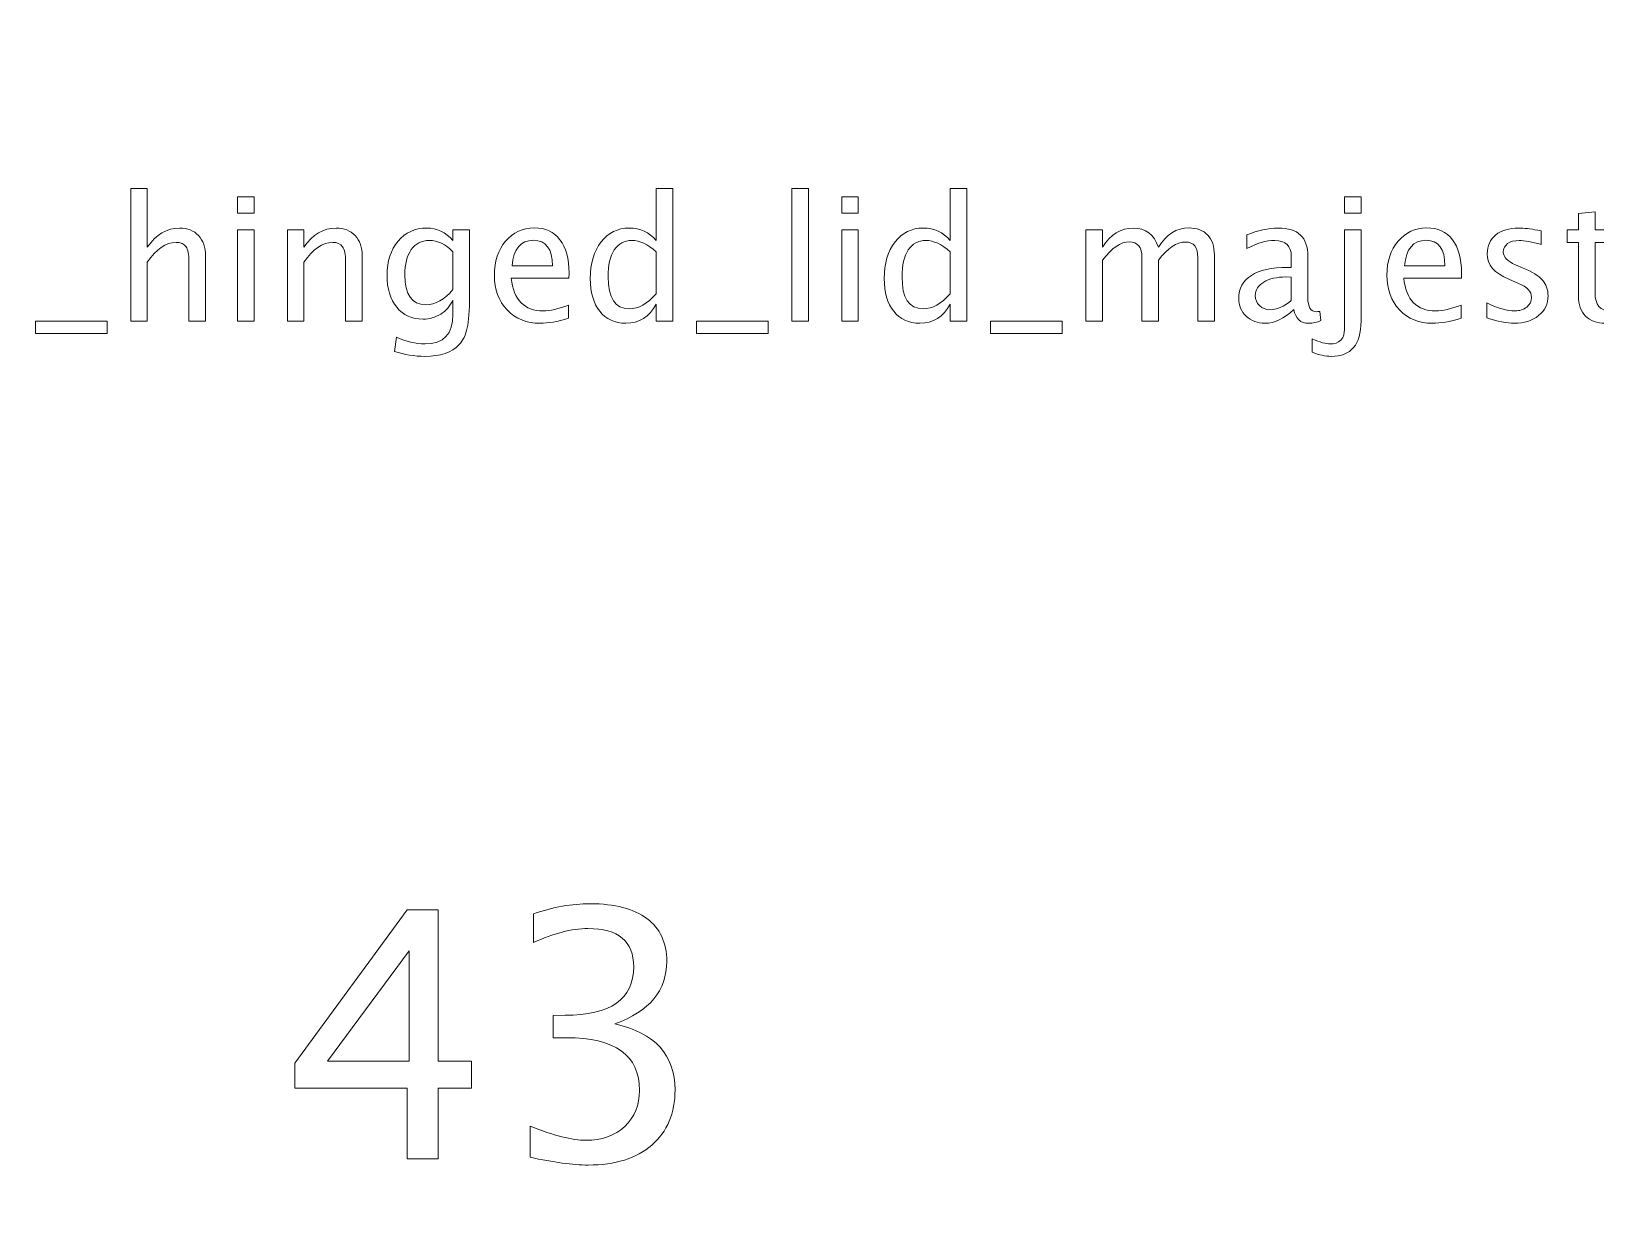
# Model space of a CAD drawing. Header units: centimetres. Extents: x -10.4 to 10.4, y -14.9 to 14.9.
# Drawn here: x -1.113 to 2.734, y 8.667 to 11.572 of the extents above; entities that cross this region are included whole.
import ezdxf

# ---------------------------------------------------------------- set-up
doc = ezdxf.new("R2010")
doc.units = ezdxf.units.CM
doc.header["$MEASUREMENT"] = 0
doc.layers.add('Layer 1', color=7, linetype='Continuous')

msp = doc.modelspace()

# ---------------------------------------------------------------- linework, layer by layer
at = {"layer": 'Layer 1', "lineweight": 53}
msp.add_open_spline([(-10.45, -14.45), (-10.45, -14.45), (-10.45, 14.45), (-10.45, 14.45), (-10.45, 14.45), (-10.45, 14.72614), (-10.22614, 14.95), (-9.95, 14.95), (-9.95, 14.95), (-9.95, 14.95), (9.95, 14.95), (9.95, 14.95), (9.95, 14.95), (10.22614, 14.95), (10.45, 14.72614), (10.45, 14.45), (10.45, 14.45), (10.45, 14.45), (10.45, -14.45), (10.45, -14.45), (10.45, -14.45), (10.45, -14.72614), (10.22614, -14.95), (9.95, -14.95), (9.95, -14.95), (9.95, -14.95), (-9.95, -14.95), (-9.95, -14.95), (-9.95, -14.95), (-10.22614, -14.95), (-10.45, -14.72614), (-10.45, -14.45)], degree=3, knots=[0, 0, 0, 0, 0.1111111, 0.1111111, 0.1111111, 0.1111111, 0.2222222, 0.2222222, 0.2222222, 0.2222222, 0.3333333, 0.3333333, 0.3333333, 0.3333333, 0.4444444, 0.4444444, 0.4444444, 0.4444444, 0.5555556, 0.5555556, 0.5555556, 0.5555556, 0.6666667, 0.6666667, 0.6666667, 0.6666667, 0.7777778, 0.7777778, 0.7777778, 0.7777778, 1, 1, 1, 1], dxfattribs=at)
at = {"layer": 'Layer 1', "color": 5, "lineweight": 9}
for points, knots in [([(-0.86813, 10.8595), (-0.86813, 10.8595), (-0.86813, 11.18589), (-0.86813, 11.18589), (-0.86813, 11.18589), (-0.86813, 11.18589), (-0.82749, 11.18589), (-0.82749, 11.18589), (-0.82749, 11.18589), (-0.82749, 11.18589), (-0.82749, 11.04146), (-0.82749, 11.04146), (-0.82749, 11.04146), (-0.80597, 11.07286), (-0.77958, 11.08852), (-0.7484, 11.08852), (-0.7484, 11.08852), (-0.72878, 11.08852), (-0.71319, 11.08238), (-0.70169, 11.07004), (-0.70169, 11.07004), (-0.69019, 11.05776), (-0.68441, 11.04118), (-0.68441, 11.02044), (-0.68441, 11.02044), (-0.68441, 11.02044), (-0.68441, 10.8595), (-0.68441, 10.8595), (-0.68441, 10.8595), (-0.68441, 10.8595), (-0.72504, 10.8595), (-0.72504, 10.8595), (-0.72504, 10.8595), (-0.72504, 10.8595), (-0.72504, 11.00717), (-0.72504, 11.00717), (-0.72504, 11.00717), (-0.72504, 11.02382), (-0.72751, 11.03568), (-0.73238, 11.04273), (-0.73238, 11.04273), (-0.73732, 11.04986), (-0.74544, 11.05339), (-0.75679, 11.05339), (-0.75679, 11.05339), (-0.78177, 11.05339), (-0.80534, 11.03709), (-0.82749, 11.00449), (-0.82749, 11.00449), (-0.82749, 11.00449), (-0.82749, 10.8595), (-0.82749, 10.8595), (-0.82749, 10.8595), (-0.82749, 10.8595), (-0.86813, 10.8595), (-0.86813, 10.8595)], [0, 0, 0, 0, 0.0666667, 0.0666667, 0.0666667, 0.0666667, 0.1333333, 0.1333333, 0.1333333, 0.1333333, 0.2, 0.2, 0.2, 0.2, 0.2666667, 0.2666667, 0.2666667, 0.2666667, 0.3333333, 0.3333333, 0.3333333, 0.3333333, 0.4, 0.4, 0.4, 0.4, 0.4666667, 0.4666667, 0.4666667, 0.4666667, 0.5333333, 0.5333333, 0.5333333, 0.5333333, 0.6, 0.6, 0.6, 0.6, 0.6666667, 0.6666667, 0.6666667, 0.6666667, 0.7333333, 0.7333333, 0.7333333, 0.7333333, 0.8, 0.8, 0.8, 0.8, 0.8666667, 0.8666667, 0.8666667, 0.8666667, 1, 1, 1, 1]), ([(-0.60538, 11.12493), (-0.60538, 11.12493), (-0.60538, 11.16557), (-0.60538, 11.16557), (-0.60538, 11.16557), (-0.60538, 11.16557), (-0.56474, 11.16557), (-0.56474, 11.16557), (-0.56474, 11.16557), (-0.56474, 11.16557), (-0.56474, 11.12493), (-0.56474, 11.12493), (-0.56474, 11.12493), (-0.56474, 11.12493), (-0.60538, 11.12493), (-0.60538, 11.12493)], [0, 0, 0, 0, 0.2, 0.2, 0.2, 0.2, 0.4, 0.4, 0.4, 0.4, 0.6, 0.6, 0.6, 0.6, 1, 1, 1, 1]), ([(0.42389, 10.8595), (0.42389, 10.8595), (0.42389, 10.90162), (0.42389, 10.90162), (0.42389, 10.90162), (0.4073, 10.87015), (0.38233, 10.85442), (0.34896, 10.85442), (0.34896, 10.85442), (0.32186, 10.85442), (0.30056, 10.86423), (0.28503, 10.88391), (0.28503, 10.88391), (0.26951, 10.9036), (0.26175, 10.93048), (0.26175, 10.96456), (0.26175, 10.96456), (0.26175, 11.00181), (0.27057, 11.0318), (0.28814, 11.05451), (0.28814, 11.05451), (0.30578, 11.07716), (0.32892, 11.08852), (0.35763, 11.08852), (0.35763, 11.08852), (0.38423, 11.08852), (0.40639, 11.07836), (0.42389, 11.05797), (0.42389, 11.05797), (0.42389, 11.05797), (0.42389, 11.18589), (0.42389, 11.18589), (0.42389, 11.18589), (0.42389, 11.18589), (0.46452, 11.18589), (0.46452, 11.18589), (0.46452, 11.18589), (0.46452, 11.18589), (0.46452, 10.8595), (0.46452, 10.8595), (0.46452, 10.8595), (0.46452, 10.8595), (0.42389, 10.8595), (0.42389, 10.8595)], [0, 0, 0, 0, 0.0833333, 0.0833333, 0.0833333, 0.0833333, 0.1666667, 0.1666667, 0.1666667, 0.1666667, 0.25, 0.25, 0.25, 0.25, 0.3333333, 0.3333333, 0.3333333, 0.3333333, 0.4166667, 0.4166667, 0.4166667, 0.4166667, 0.5, 0.5, 0.5, 0.5, 0.5833333, 0.5833333, 0.5833333, 0.5833333, 0.6666667, 0.6666667, 0.6666667, 0.6666667, 0.75, 0.75, 0.75, 0.75, 0.8333333, 0.8333333, 0.8333333, 0.8333333, 1, 1, 1, 1]), ([(0.75762, 10.8595), (0.75762, 10.8595), (0.75762, 11.18589), (0.75762, 11.18589), (0.75762, 11.18589), (0.75762, 11.18589), (0.79826, 11.18589), (0.79826, 11.18589), (0.79826, 11.18589), (0.79826, 11.18589), (0.79826, 10.8595), (0.79826, 10.8595), (0.79826, 10.8595), (0.79826, 10.8595), (0.75762, 10.8595), (0.75762, 10.8595)], [0, 0, 0, 0, 0.2, 0.2, 0.2, 0.2, 0.4, 0.4, 0.4, 0.4, 0.6, 0.6, 0.6, 0.6, 1, 1, 1, 1]), ([(0.87996, 11.12493), (0.87996, 11.12493), (0.87996, 11.16557), (0.87996, 11.16557), (0.87996, 11.16557), (0.87996, 11.16557), (0.9206, 11.16557), (0.9206, 11.16557), (0.9206, 11.16557), (0.9206, 11.16557), (0.9206, 11.12493), (0.9206, 11.12493), (0.9206, 11.12493), (0.9206, 11.12493), (0.87996, 11.12493), (0.87996, 11.12493)], [0, 0, 0, 0, 0.2, 0.2, 0.2, 0.2, 0.4, 0.4, 0.4, 0.4, 0.6, 0.6, 0.6, 0.6, 1, 1, 1, 1]), ([(1.14666, 10.8595), (1.14666, 10.8595), (1.14666, 10.90162), (1.14666, 10.90162), (1.14666, 10.90162), (1.13007, 10.87015), (1.1051, 10.85442), (1.07173, 10.85442), (1.07173, 10.85442), (1.04463, 10.85442), (1.02333, 10.86423), (1.0078, 10.88391), (1.0078, 10.88391), (0.99228, 10.9036), (0.98452, 10.93048), (0.98452, 10.96456), (0.98452, 10.96456), (0.98452, 11.00181), (0.99334, 11.0318), (1.01091, 11.05451), (1.01091, 11.05451), (1.02855, 11.07716), (1.05169, 11.08852), (1.0804, 11.08852), (1.0804, 11.08852), (1.107, 11.08852), (1.12916, 11.07836), (1.14666, 11.05797), (1.14666, 11.05797), (1.14666, 11.05797), (1.14666, 11.18589), (1.14666, 11.18589), (1.14666, 11.18589), (1.14666, 11.18589), (1.18729, 11.18589), (1.18729, 11.18589), (1.18729, 11.18589), (1.18729, 11.18589), (1.18729, 10.8595), (1.18729, 10.8595), (1.18729, 10.8595), (1.18729, 10.8595), (1.14666, 10.8595), (1.14666, 10.8595)], [0, 0, 0, 0, 0.0833333, 0.0833333, 0.0833333, 0.0833333, 0.1666667, 0.1666667, 0.1666667, 0.1666667, 0.25, 0.25, 0.25, 0.25, 0.3333333, 0.3333333, 0.3333333, 0.3333333, 0.4166667, 0.4166667, 0.4166667, 0.4166667, 0.5, 0.5, 0.5, 0.5, 0.5833333, 0.5833333, 0.5833333, 0.5833333, 0.6666667, 0.6666667, 0.6666667, 0.6666667, 0.75, 0.75, 0.75, 0.75, 0.8333333, 0.8333333, 0.8333333, 0.8333333, 1, 1, 1, 1]), ([(2.11616, 11.12493), (2.11616, 11.12493), (2.11616, 11.16557), (2.11616, 11.16557), (2.11616, 11.16557), (2.11616, 11.16557), (2.1568, 11.16557), (2.1568, 11.16557), (2.1568, 11.16557), (2.1568, 11.16557), (2.1568, 11.12493), (2.1568, 11.12493), (2.1568, 11.12493), (2.1568, 11.12493), (2.11616, 11.12493), (2.11616, 11.12493)], [0, 0, 0, 0, 0.2, 0.2, 0.2, 0.2, 0.4, 0.4, 0.4, 0.4, 0.6, 0.6, 0.6, 0.6, 1, 1, 1, 1]), ([(2.79018, 10.85957), (2.77762, 10.85611), (2.76668, 10.85442), (2.75744, 10.85442), (2.75744, 10.85442), (2.7367, 10.85442), (2.72054, 10.86035), (2.70897, 10.8722), (2.70897, 10.8722), (2.69733, 10.88405), (2.69154, 10.90049), (2.69154, 10.92159), (2.69154, 10.92159), (2.69154, 10.92159), (2.69154, 11.05339), (2.69154, 11.05339), (2.69154, 11.05339), (2.69154, 11.05339), (2.66346, 11.05339), (2.66346, 11.05339), (2.66346, 11.05339), (2.66346, 11.05339), (2.66346, 11.08386), (2.66346, 11.08386), (2.66346, 11.08386), (2.66346, 11.08386), (2.69154, 11.08386), (2.69154, 11.08386), (2.69154, 11.08386), (2.69154, 11.08386), (2.69154, 11.12443), (2.69154, 11.12443), (2.69154, 11.12443), (2.69154, 11.12443), (2.73218, 11.12831), (2.73218, 11.12831), (2.73218, 11.12831), (2.73218, 11.12831), (2.73218, 11.08386), (2.73218, 11.08386), (2.73218, 11.08386), (2.73218, 11.08386), (2.79103, 11.08386), (2.79103, 11.08386), (2.79103, 11.08386), (2.79103, 11.08386), (2.79103, 11.05339), (2.79103, 11.05339), (2.79103, 11.05339), (2.79103, 11.05339), (2.73218, 11.05339), (2.73218, 11.05339), (2.73218, 11.05339), (2.73218, 11.05339), (2.73218, 10.92893), (2.73218, 10.92893), (2.73218, 10.92893), (2.73218, 10.89958), (2.74495, 10.8849), (2.77042, 10.8849), (2.77042, 10.8849), (2.77586, 10.8849), (2.78242, 10.88582), (2.79018, 10.88758), (2.79018, 10.88758), (2.79018, 10.88758), (2.79018, 10.85957), (2.79018, 10.85957)], [0, 0, 0, 0, 0.0555556, 0.0555556, 0.0555556, 0.0555556, 0.1111111, 0.1111111, 0.1111111, 0.1111111, 0.1666667, 0.1666667, 0.1666667, 0.1666667, 0.2222222, 0.2222222, 0.2222222, 0.2222222, 0.2777778, 0.2777778, 0.2777778, 0.2777778, 0.3333333, 0.3333333, 0.3333333, 0.3333333, 0.3888889, 0.3888889, 0.3888889, 0.3888889, 0.4444444, 0.4444444, 0.4444444, 0.4444444, 0.5, 0.5, 0.5, 0.5, 0.5555556, 0.5555556, 0.5555556, 0.5555556, 0.6111111, 0.6111111, 0.6111111, 0.6111111, 0.6666667, 0.6666667, 0.6666667, 0.6666667, 0.7222222, 0.7222222, 0.7222222, 0.7222222, 0.7777778, 0.7777778, 0.7777778, 0.7777778, 0.8333333, 0.8333333, 0.8333333, 0.8333333, 0.8888889, 0.8888889, 0.8888889, 0.8888889, 1, 1, 1, 1]), ([(-0.60538, 10.8595), (-0.60538, 10.8595), (-0.60538, 11.08386), (-0.60538, 11.08386), (-0.60538, 11.08386), (-0.60538, 11.08386), (-0.56474, 11.08386), (-0.56474, 11.08386), (-0.56474, 11.08386), (-0.56474, 11.08386), (-0.56474, 10.8595), (-0.56474, 10.8595), (-0.56474, 10.8595), (-0.56474, 10.8595), (-0.60538, 10.8595), (-0.60538, 10.8595)], [0, 0, 0, 0, 0.2, 0.2, 0.2, 0.2, 0.4, 0.4, 0.4, 0.4, 0.6, 0.6, 0.6, 0.6, 1, 1, 1, 1]), ([(-0.48304, 10.8595), (-0.48304, 10.8595), (-0.48304, 11.08386), (-0.48304, 11.08386), (-0.48304, 11.08386), (-0.48304, 11.08386), (-0.4424, 11.08386), (-0.4424, 11.08386), (-0.4424, 11.08386), (-0.4424, 11.08386), (-0.4424, 11.04146), (-0.4424, 11.04146), (-0.4424, 11.04146), (-0.42088, 11.07286), (-0.39449, 11.08852), (-0.36331, 11.08852), (-0.36331, 11.08852), (-0.34369, 11.08852), (-0.3281, 11.08238), (-0.3166, 11.07004), (-0.3166, 11.07004), (-0.3051, 11.05776), (-0.29932, 11.04118), (-0.29932, 11.02044), (-0.29932, 11.02044), (-0.29932, 11.02044), (-0.29932, 10.8595), (-0.29932, 10.8595), (-0.29932, 10.8595), (-0.29932, 10.8595), (-0.33995, 10.8595), (-0.33995, 10.8595), (-0.33995, 10.8595), (-0.33995, 10.8595), (-0.33995, 11.00717), (-0.33995, 11.00717), (-0.33995, 11.00717), (-0.33995, 11.02382), (-0.34242, 11.03568), (-0.34729, 11.04273), (-0.34729, 11.04273), (-0.35223, 11.04986), (-0.36035, 11.05339), (-0.3717, 11.05339), (-0.3717, 11.05339), (-0.39668, 11.05339), (-0.42025, 11.03709), (-0.4424, 11.00449), (-0.4424, 11.00449), (-0.4424, 11.00449), (-0.4424, 10.8595), (-0.4424, 10.8595), (-0.4424, 10.8595), (-0.4424, 10.8595), (-0.48304, 10.8595), (-0.48304, 10.8595)], [0, 0, 0, 0, 0.0666667, 0.0666667, 0.0666667, 0.0666667, 0.1333333, 0.1333333, 0.1333333, 0.1333333, 0.2, 0.2, 0.2, 0.2, 0.2666667, 0.2666667, 0.2666667, 0.2666667, 0.3333333, 0.3333333, 0.3333333, 0.3333333, 0.4, 0.4, 0.4, 0.4, 0.4666667, 0.4666667, 0.4666667, 0.4666667, 0.5333333, 0.5333333, 0.5333333, 0.5333333, 0.6, 0.6, 0.6, 0.6, 0.6666667, 0.6666667, 0.6666667, 0.6666667, 0.7333333, 0.7333333, 0.7333333, 0.7333333, 0.8, 0.8, 0.8, 0.8, 0.8666667, 0.8666667, 0.8666667, 0.8666667, 1, 1, 1, 1]), ([(-0.21944, 10.78499), (-0.21944, 10.78499), (-0.21465, 10.82013), (-0.21465, 10.82013), (-0.21465, 10.82013), (-0.19108, 10.80912), (-0.16773, 10.80362), (-0.14466, 10.80362), (-0.14466, 10.80362), (-0.09887, 10.80362), (-0.07593, 10.82789), (-0.07593, 10.87636), (-0.07593, 10.87636), (-0.07593, 10.87636), (-0.07593, 10.91164), (-0.07593, 10.91164), (-0.07593, 10.91164), (-0.08299, 10.89675), (-0.09301, 10.88525), (-0.10606, 10.877), (-0.10606, 10.877), (-0.11911, 10.86874), (-0.13365, 10.86458), (-0.14966, 10.86458), (-0.14966, 10.86458), (-0.17683, 10.86458), (-0.19835, 10.87432), (-0.21422, 10.89379), (-0.21422, 10.89379), (-0.2301, 10.91326), (-0.23807, 10.93965), (-0.23807, 10.97295), (-0.23807, 10.97295), (-0.23807, 11.00703), (-0.22904, 11.03483), (-0.21098, 11.05635), (-0.21098, 11.05635), (-0.19284, 11.0778), (-0.16949, 11.08852), (-0.14077, 11.08852), (-0.14077, 11.08852), (-0.11566, 11.08852), (-0.094, 11.07836), (-0.07593, 11.05797), (-0.07593, 11.05797), (-0.07593, 11.05797), (-0.07593, 11.08386), (-0.07593, 11.08386), (-0.07593, 11.08386), (-0.07593, 11.08386), (-0.0353, 11.08386), (-0.0353, 11.08386), (-0.0353, 11.08386), (-0.0353, 11.08386), (-0.0353, 10.92074), (-0.0353, 10.92074), (-0.0353, 10.92074), (-0.0353, 10.88568), (-0.03713, 10.85971), (-0.0408, 10.84285), (-0.0408, 10.84285), (-0.0444, 10.82599), (-0.05131, 10.81216), (-0.06133, 10.80143), (-0.06133, 10.80143), (-0.07911, 10.7826), (-0.10691, 10.77314), (-0.14466, 10.77314), (-0.14466, 10.77314), (-0.17055, 10.77314), (-0.19545, 10.77709), (-0.21944, 10.78499)], [0, 0, 0, 0, 0.0526316, 0.0526316, 0.0526316, 0.0526316, 0.1052632, 0.1052632, 0.1052632, 0.1052632, 0.1578947, 0.1578947, 0.1578947, 0.1578947, 0.2105263, 0.2105263, 0.2105263, 0.2105263, 0.2631579, 0.2631579, 0.2631579, 0.2631579, 0.3157895, 0.3157895, 0.3157895, 0.3157895, 0.3684211, 0.3684211, 0.3684211, 0.3684211, 0.4210526, 0.4210526, 0.4210526, 0.4210526, 0.4736842, 0.4736842, 0.4736842, 0.4736842, 0.5263158, 0.5263158, 0.5263158, 0.5263158, 0.5789474, 0.5789474, 0.5789474, 0.5789474, 0.6315789, 0.6315789, 0.6315789, 0.6315789, 0.6842105, 0.6842105, 0.6842105, 0.6842105, 0.7368421, 0.7368421, 0.7368421, 0.7368421, 0.7894737, 0.7894737, 0.7894737, 0.7894737, 0.8421053, 0.8421053, 0.8421053, 0.8421053, 0.8947368, 0.8947368, 0.8947368, 0.8947368, 1, 1, 1, 1]), ([(0.20834, 10.8667), (0.18103, 10.85851), (0.15768, 10.85442), (0.1382, 10.85442), (0.1382, 10.85442), (0.10497, 10.85442), (0.07795, 10.86543), (0.05714, 10.88737), (0.05714, 10.88737), (0.03632, 10.90931), (0.02588, 10.93775), (0.02588, 10.97274), (0.02588, 10.97274), (0.02588, 11.00668), (0.03505, 11.03455), (0.05347, 11.05635), (0.05347, 11.05635), (0.07188, 11.07808), (0.09545, 11.08894), (0.12416, 11.08894), (0.12416, 11.08894), (0.15133, 11.08894), (0.17235, 11.07928), (0.18717, 11.05995), (0.18717, 11.05995), (0.20199, 11.04061), (0.20939, 11.01324), (0.20939, 10.97775), (0.20939, 10.97775), (0.20939, 10.97775), (0.20918, 10.96533), (0.20918, 10.96533), (0.20918, 10.96533), (0.20918, 10.96533), (0.06737, 10.96533), (0.06737, 10.96533), (0.06737, 10.96533), (0.07329, 10.91171), (0.09947, 10.8849), (0.14582, 10.8849), (0.14582, 10.8849), (0.16283, 10.8849), (0.18364, 10.8897), (0.20834, 10.89929), (0.20834, 10.89929), (0.20834, 10.89929), (0.20834, 10.8667), (0.20834, 10.8667)], [0, 0, 0, 0, 0.0769231, 0.0769231, 0.0769231, 0.0769231, 0.1538462, 0.1538462, 0.1538462, 0.1538462, 0.2307692, 0.2307692, 0.2307692, 0.2307692, 0.3076923, 0.3076923, 0.3076923, 0.3076923, 0.3846154, 0.3846154, 0.3846154, 0.3846154, 0.4615385, 0.4615385, 0.4615385, 0.4615385, 0.5384615, 0.5384615, 0.5384615, 0.5384615, 0.6153846, 0.6153846, 0.6153846, 0.6153846, 0.6923077, 0.6923077, 0.6923077, 0.6923077, 0.7692308, 0.7692308, 0.7692308, 0.7692308, 0.8461538, 0.8461538, 0.8461538, 0.8461538, 1, 1, 1, 1]), ([(0.87996, 10.8595), (0.87996, 10.8595), (0.87996, 11.08386), (0.87996, 11.08386), (0.87996, 11.08386), (0.87996, 11.08386), (0.9206, 11.08386), (0.9206, 11.08386), (0.9206, 11.08386), (0.9206, 11.08386), (0.9206, 10.8595), (0.9206, 10.8595), (0.9206, 10.8595), (0.9206, 10.8595), (0.87996, 10.8595), (0.87996, 10.8595)], [0, 0, 0, 0, 0.2, 0.2, 0.2, 0.2, 0.4, 0.4, 0.4, 0.4, 0.6, 0.6, 0.6, 0.6, 1, 1, 1, 1]), ([(1.48039, 10.8595), (1.48039, 10.8595), (1.48039, 11.08386), (1.48039, 11.08386), (1.48039, 11.08386), (1.48039, 11.08386), (1.52103, 11.08386), (1.52103, 11.08386), (1.52103, 11.08386), (1.52103, 11.08386), (1.52103, 11.04146), (1.52103, 11.04146), (1.52103, 11.04146), (1.54086, 11.07286), (1.56626, 11.08852), (1.59737, 11.08852), (1.59737, 11.08852), (1.62736, 11.08852), (1.64775, 11.07286), (1.65861, 11.04146), (1.65861, 11.04146), (1.67787, 11.07314), (1.70299, 11.08894), (1.73382, 11.08894), (1.73382, 11.08894), (1.75351, 11.08894), (1.76882, 11.08316), (1.77975, 11.07152), (1.77975, 11.07152), (1.79069, 11.05988), (1.79619, 11.04358), (1.79619, 11.02262), (1.79619, 11.02262), (1.79619, 11.02262), (1.79619, 10.8595), (1.79619, 10.8595), (1.79619, 10.8595), (1.79619, 10.8595), (1.75555, 10.8595), (1.75555, 10.8595), (1.75555, 10.8595), (1.75555, 10.8595), (1.75555, 11.01592), (1.75555, 11.01592), (1.75555, 11.01592), (1.75555, 11.04146), (1.74539, 11.05423), (1.72507, 11.05423), (1.72507, 11.05423), (1.70398, 11.05423), (1.68182, 11.03934), (1.65861, 11.0095), (1.65861, 11.0095), (1.65861, 11.0095), (1.65861, 10.8595), (1.65861, 10.8595), (1.65861, 10.8595), (1.65861, 10.8595), (1.61797, 10.8595), (1.61797, 10.8595), (1.61797, 10.8595), (1.61797, 10.8595), (1.61797, 11.01606), (1.61797, 11.01606), (1.61797, 11.01606), (1.61797, 11.04181), (1.60767, 11.05466), (1.587, 11.05466), (1.587, 11.05466), (1.56647, 11.05466), (1.54445, 11.0397), (1.52103, 11.00971), (1.52103, 11.00971), (1.52103, 11.00971), (1.52103, 10.8595), (1.52103, 10.8595), (1.52103, 10.8595), (1.52103, 10.8595), (1.48039, 10.8595), (1.48039, 10.8595)], [0, 0, 0, 0, 0.047619, 0.047619, 0.047619, 0.047619, 0.0952381, 0.0952381, 0.0952381, 0.0952381, 0.1428571, 0.1428571, 0.1428571, 0.1428571, 0.1904762, 0.1904762, 0.1904762, 0.1904762, 0.2380952, 0.2380952, 0.2380952, 0.2380952, 0.2857143, 0.2857143, 0.2857143, 0.2857143, 0.3333333, 0.3333333, 0.3333333, 0.3333333, 0.3809524, 0.3809524, 0.3809524, 0.3809524, 0.4285714, 0.4285714, 0.4285714, 0.4285714, 0.4761905, 0.4761905, 0.4761905, 0.4761905, 0.5238095, 0.5238095, 0.5238095, 0.5238095, 0.5714286, 0.5714286, 0.5714286, 0.5714286, 0.6190476, 0.6190476, 0.6190476, 0.6190476, 0.6666667, 0.6666667, 0.6666667, 0.6666667, 0.7142857, 0.7142857, 0.7142857, 0.7142857, 0.7619048, 0.7619048, 0.7619048, 0.7619048, 0.8095238, 0.8095238, 0.8095238, 0.8095238, 0.8571429, 0.8571429, 0.8571429, 0.8571429, 0.9047619, 0.9047619, 0.9047619, 0.9047619, 1, 1, 1, 1]), ([(1.99128, 10.88807), (1.96687, 10.86564), (1.94337, 10.85442), (1.92079, 10.85442), (1.92079, 10.85442), (1.90224, 10.85442), (1.88679, 10.86021), (1.87458, 10.87185), (1.87458, 10.87185), (1.8623, 10.88349), (1.85617, 10.89816), (1.85617, 10.91587), (1.85617, 10.91587), (1.85617, 10.94036), (1.86647, 10.95919), (1.88707, 10.97232), (1.88707, 10.97232), (1.90767, 10.98544), (1.93723, 10.992), (1.97576, 10.992), (1.97576, 10.992), (1.97576, 10.992), (1.98528, 10.992), (1.98528, 10.992), (1.98528, 10.992), (1.98528, 10.992), (1.98528, 11.01902), (1.98528, 11.01902), (1.98528, 11.01902), (1.98528, 11.04506), (1.97174, 11.05804), (1.94457, 11.05804), (1.94457, 11.05804), (1.92355, 11.05804), (1.90055, 11.05141), (1.87564, 11.03815), (1.87564, 11.03815), (1.87564, 11.03815), (1.87564, 11.07159), (1.87564, 11.07159), (1.87564, 11.07159), (1.90302, 11.08288), (1.92884, 11.08852), (1.95304, 11.08852), (1.95304, 11.08852), (1.97794, 11.08852), (1.99636, 11.08288), (2.00814, 11.07152), (2.00814, 11.07152), (2.02, 11.06016), (2.02592, 11.04266), (2.02592, 11.01902), (2.02592, 11.01902), (2.02592, 11.01902), (2.02592, 10.91764), (2.02592, 10.91764), (2.02592, 10.91764), (2.02592, 10.89442), (2.03305, 10.88278), (2.04737, 10.88278), (2.04737, 10.88278), (2.04913, 10.88278), (2.05174, 10.88307), (2.0552, 10.88363), (2.0552, 10.88363), (2.0552, 10.88363), (2.05809, 10.86105), (2.05809, 10.86105), (2.05809, 10.86105), (2.04885, 10.85661), (2.03869, 10.85442), (2.02754, 10.85442), (2.02754, 10.85442), (2.00857, 10.85442), (1.9965, 10.86564), (1.99128, 10.88807)], [0, 0, 0, 0, 0.05, 0.05, 0.05, 0.05, 0.1, 0.1, 0.1, 0.1, 0.15, 0.15, 0.15, 0.15, 0.2, 0.2, 0.2, 0.2, 0.25, 0.25, 0.25, 0.25, 0.3, 0.3, 0.3, 0.3, 0.35, 0.35, 0.35, 0.35, 0.4, 0.4, 0.4, 0.4, 0.45, 0.45, 0.45, 0.45, 0.5, 0.5, 0.5, 0.5, 0.55, 0.55, 0.55, 0.55, 0.6, 0.6, 0.6, 0.6, 0.65, 0.65, 0.65, 0.65, 0.7, 0.7, 0.7, 0.7, 0.75, 0.75, 0.75, 0.75, 0.8, 0.8, 0.8, 0.8, 0.85, 0.85, 0.85, 0.85, 0.9, 0.9, 0.9, 0.9, 1, 1, 1, 1]), ([(2.037, 10.7833), (2.037, 10.7833), (2.037, 10.8159), (2.037, 10.8159), (2.037, 10.8159), (2.05605, 10.80771), (2.07058, 10.80362), (2.08053, 10.80362), (2.08053, 10.80362), (2.09182, 10.80362), (2.10064, 10.80665), (2.10685, 10.81272), (2.10685, 10.81272), (2.11101, 10.81681), (2.11355, 10.82154), (2.11461, 10.82676), (2.11461, 10.82676), (2.11567, 10.83198), (2.11616, 10.84292), (2.11616, 10.85957), (2.11616, 10.85957), (2.11616, 10.85957), (2.11616, 11.08386), (2.11616, 11.08386), (2.11616, 11.08386), (2.11616, 11.08386), (2.1568, 11.08386), (2.1568, 11.08386), (2.1568, 11.08386), (2.1568, 11.08386), (2.1568, 10.85964), (2.1568, 10.85964), (2.1568, 10.85964), (2.1568, 10.802), (2.13246, 10.77314), (2.08371, 10.77314), (2.08371, 10.77314), (2.06924, 10.77314), (2.05365, 10.77653), (2.037, 10.7833)], [0, 0, 0, 0, 0.0909091, 0.0909091, 0.0909091, 0.0909091, 0.1818182, 0.1818182, 0.1818182, 0.1818182, 0.2727273, 0.2727273, 0.2727273, 0.2727273, 0.3636364, 0.3636364, 0.3636364, 0.3636364, 0.4545455, 0.4545455, 0.4545455, 0.4545455, 0.5454545, 0.5454545, 0.5454545, 0.5454545, 0.6363636, 0.6363636, 0.6363636, 0.6363636, 0.7272727, 0.7272727, 0.7272727, 0.7272727, 0.8181818, 0.8181818, 0.8181818, 0.8181818, 1, 1, 1, 1]), ([(2.40283, 10.8667), (2.37552, 10.85851), (2.35217, 10.85442), (2.33269, 10.85442), (2.33269, 10.85442), (2.29946, 10.85442), (2.27244, 10.86543), (2.25163, 10.88737), (2.25163, 10.88737), (2.23081, 10.90931), (2.22037, 10.93775), (2.22037, 10.97274), (2.22037, 10.97274), (2.22037, 11.00668), (2.22954, 11.03455), (2.24796, 11.05635), (2.24796, 11.05635), (2.26637, 11.07808), (2.28994, 11.08894), (2.31865, 11.08894), (2.31865, 11.08894), (2.34582, 11.08894), (2.36684, 11.07928), (2.38166, 11.05995), (2.38166, 11.05995), (2.39648, 11.04061), (2.40388, 11.01324), (2.40388, 10.97775), (2.40388, 10.97775), (2.40388, 10.97775), (2.40367, 10.96533), (2.40367, 10.96533), (2.40367, 10.96533), (2.40367, 10.96533), (2.26186, 10.96533), (2.26186, 10.96533), (2.26186, 10.96533), (2.26778, 10.91171), (2.29396, 10.8849), (2.34031, 10.8849), (2.34031, 10.8849), (2.35732, 10.8849), (2.37813, 10.8897), (2.40283, 10.89929), (2.40283, 10.89929), (2.40283, 10.89929), (2.40283, 10.8667), (2.40283, 10.8667)], [0, 0, 0, 0, 0.0769231, 0.0769231, 0.0769231, 0.0769231, 0.1538462, 0.1538462, 0.1538462, 0.1538462, 0.2307692, 0.2307692, 0.2307692, 0.2307692, 0.3076923, 0.3076923, 0.3076923, 0.3076923, 0.3846154, 0.3846154, 0.3846154, 0.3846154, 0.4615385, 0.4615385, 0.4615385, 0.4615385, 0.5384615, 0.5384615, 0.5384615, 0.5384615, 0.6153846, 0.6153846, 0.6153846, 0.6153846, 0.6923077, 0.6923077, 0.6923077, 0.6923077, 0.7692308, 0.7692308, 0.7692308, 0.7692308, 0.8461538, 0.8461538, 0.8461538, 0.8461538, 1, 1, 1, 1]), ([(2.46598, 10.86754), (2.46598, 10.86754), (2.46598, 10.9048), (2.46598, 10.9048), (2.46598, 10.9048), (2.49258, 10.89153), (2.51565, 10.8849), (2.53533, 10.8849), (2.53533, 10.8849), (2.54704, 10.8849), (2.55678, 10.88807), (2.56447, 10.89442), (2.56447, 10.89442), (2.57216, 10.9007), (2.57604, 10.90861), (2.57604, 10.91813), (2.57604, 10.91813), (2.57604, 10.93203), (2.56525, 10.94353), (2.54366, 10.95263), (2.54366, 10.95263), (2.54366, 10.95263), (2.51988, 10.96272), (2.51988, 10.96272), (2.51988, 10.96272), (2.48481, 10.97726), (2.46725, 10.99828), (2.46725, 11.02559), (2.46725, 11.02559), (2.46725, 11.04513), (2.47416, 11.06051), (2.48799, 11.07173), (2.48799, 11.07173), (2.50182, 11.08295), (2.5208, 11.08852), (2.54486, 11.08852), (2.54486, 11.08852), (2.55735, 11.08852), (2.57287, 11.08683), (2.59128, 11.08337), (2.59128, 11.08337), (2.59128, 11.08337), (2.59975, 11.08175), (2.59975, 11.08175), (2.59975, 11.08175), (2.59975, 11.08175), (2.59975, 11.04788), (2.59975, 11.04788), (2.59975, 11.04788), (2.5771, 11.05466), (2.55904, 11.05804), (2.54556, 11.05804), (2.54556, 11.05804), (2.53371, 11.05804), (2.52433, 11.05543), (2.5172, 11.05028), (2.5172, 11.05028), (2.51014, 11.04513), (2.50662, 11.03822), (2.50662, 11.02954), (2.50662, 11.02954), (2.50662, 11.01733), (2.51649, 11.00696), (2.53632, 10.99856), (2.53632, 10.99856), (2.53632, 10.99856), (2.55586, 10.99031), (2.55586, 10.99031), (2.55586, 10.99031), (2.57802, 10.981), (2.59368, 10.97112), (2.60285, 10.96075), (2.60285, 10.96075), (2.6121, 10.95037), (2.61668, 10.93739), (2.61668, 10.92187), (2.61668, 10.92187), (2.61668, 10.90219), (2.60892, 10.88603), (2.59333, 10.8734), (2.59333, 10.8734), (2.57781, 10.86077), (2.55791, 10.85442), (2.53371, 10.85442), (2.53371, 10.85442), (2.51508, 10.85442), (2.49258, 10.85879), (2.46598, 10.86754)], [0, 0, 0, 0, 0.0434783, 0.0434783, 0.0434783, 0.0434783, 0.0869565, 0.0869565, 0.0869565, 0.0869565, 0.1304348, 0.1304348, 0.1304348, 0.1304348, 0.173913, 0.173913, 0.173913, 0.173913, 0.2173913, 0.2173913, 0.2173913, 0.2173913, 0.2608696, 0.2608696, 0.2608696, 0.2608696, 0.3043478, 0.3043478, 0.3043478, 0.3043478, 0.3478261, 0.3478261, 0.3478261, 0.3478261, 0.3913043, 0.3913043, 0.3913043, 0.3913043, 0.4347826, 0.4347826, 0.4347826, 0.4347826, 0.4782609, 0.4782609, 0.4782609, 0.4782609, 0.5217391, 0.5217391, 0.5217391, 0.5217391, 0.5652174, 0.5652174, 0.5652174, 0.5652174, 0.6086957, 0.6086957, 0.6086957, 0.6086957, 0.6521739, 0.6521739, 0.6521739, 0.6521739, 0.6956522, 0.6956522, 0.6956522, 0.6956522, 0.7391304, 0.7391304, 0.7391304, 0.7391304, 0.7826087, 0.7826087, 0.7826087, 0.7826087, 0.826087, 0.826087, 0.826087, 0.826087, 0.8695652, 0.8695652, 0.8695652, 0.8695652, 0.9130435, 0.9130435, 0.9130435, 0.9130435, 1, 1, 1, 1]), ([(-0.07593, 10.93711), (-0.07593, 10.93711), (-0.07593, 11.03017), (-0.07593, 11.03017), (-0.07593, 11.03017), (-0.09386, 11.04873), (-0.1134, 11.05804), (-0.1345, 11.05804), (-0.1345, 11.05804), (-0.15326, 11.05804), (-0.16794, 11.05056), (-0.17852, 11.03553), (-0.17852, 11.03553), (-0.18918, 11.02058), (-0.19447, 10.99976), (-0.19447, 10.97323), (-0.19447, 10.97323), (-0.19447, 10.92448), (-0.17718, 10.90014), (-0.14254, 10.90014), (-0.14254, 10.90014), (-0.11897, 10.90014), (-0.09675, 10.91249), (-0.07593, 10.93711)], [0, 0, 0, 0, 0.1428571, 0.1428571, 0.1428571, 0.1428571, 0.2857143, 0.2857143, 0.2857143, 0.2857143, 0.4285714, 0.4285714, 0.4285714, 0.4285714, 0.5714286, 0.5714286, 0.5714286, 0.5714286, 0.7142857, 0.7142857, 0.7142857, 0.7142857, 1, 1, 1, 1]), ([(0.06948, 10.99581), (0.06948, 10.99581), (0.16854, 10.99581), (0.16854, 10.99581), (0.16854, 10.99581), (0.16854, 11.03758), (0.15295, 11.05847), (0.12183, 11.05847), (0.12183, 11.05847), (0.09051, 11.05847), (0.07308, 11.03758), (0.06948, 10.99581)], [0, 0, 0, 0, 0.25, 0.25, 0.25, 0.25, 0.5, 0.5, 0.5, 0.5, 1, 1, 1, 1]), ([(0.42389, 11.03017), (0.40279, 11.04873), (0.38282, 11.05804), (0.36391, 11.05804), (0.36391, 11.05804), (0.34529, 11.05804), (0.33089, 11.05028), (0.32066, 11.03469), (0.32066, 11.03469), (0.31043, 11.01917), (0.30535, 10.99715), (0.30535, 10.96865), (0.30535, 10.96865), (0.30535, 10.91623), (0.32271, 10.88998), (0.35749, 10.88998), (0.35749, 10.88998), (0.38007, 10.88998), (0.40222, 10.90233), (0.42389, 10.92695), (0.42389, 10.92695), (0.42389, 10.92695), (0.42389, 11.03017), (0.42389, 11.03017)], [0, 0, 0, 0, 0.1428571, 0.1428571, 0.1428571, 0.1428571, 0.2857143, 0.2857143, 0.2857143, 0.2857143, 0.4285714, 0.4285714, 0.4285714, 0.4285714, 0.5714286, 0.5714286, 0.5714286, 0.5714286, 0.7142857, 0.7142857, 0.7142857, 0.7142857, 1, 1, 1, 1]), ([(1.14666, 11.03017), (1.12556, 11.04873), (1.10559, 11.05804), (1.08668, 11.05804), (1.08668, 11.05804), (1.06806, 11.05804), (1.05366, 11.05028), (1.04343, 11.03469), (1.04343, 11.03469), (1.0332, 11.01917), (1.02812, 10.99715), (1.02812, 10.96865), (1.02812, 10.96865), (1.02812, 10.91623), (1.04548, 10.88998), (1.08026, 10.88998), (1.08026, 10.88998), (1.10284, 10.88998), (1.12499, 10.90233), (1.14666, 10.92695), (1.14666, 10.92695), (1.14666, 10.92695), (1.14666, 11.03017), (1.14666, 11.03017)], [0, 0, 0, 0, 0.1428571, 0.1428571, 0.1428571, 0.1428571, 0.2857143, 0.2857143, 0.2857143, 0.2857143, 0.4285714, 0.4285714, 0.4285714, 0.4285714, 0.5714286, 0.5714286, 0.5714286, 0.5714286, 0.7142857, 0.7142857, 0.7142857, 0.7142857, 1, 1, 1, 1]), ([(2.26397, 10.99581), (2.26397, 10.99581), (2.36303, 10.99581), (2.36303, 10.99581), (2.36303, 10.99581), (2.36303, 11.03758), (2.34744, 11.05847), (2.31632, 11.05847), (2.31632, 11.05847), (2.285, 11.05847), (2.26757, 11.03758), (2.26397, 10.99581)], [0, 0, 0, 0, 0.25, 0.25, 0.25, 0.25, 0.5, 0.5, 0.5, 0.5, 1, 1, 1, 1]), ([(1.98528, 10.91023), (1.98528, 10.91023), (1.98528, 10.96787), (1.98528, 10.96787), (1.98528, 10.96787), (1.98528, 10.96787), (1.97223, 10.9683), (1.97223, 10.9683), (1.97223, 10.9683), (1.94965, 10.9683), (1.93145, 10.96413), (1.91755, 10.95581), (1.91755, 10.95581), (1.90372, 10.94741), (1.89681, 10.93633), (1.89681, 10.92251), (1.89681, 10.92251), (1.89681, 10.91284), (1.90026, 10.90466), (1.90711, 10.89795), (1.90711, 10.89795), (1.91402, 10.89125), (1.92242, 10.88786), (1.93237, 10.88786), (1.93237, 10.88786), (1.9493, 10.88786), (1.96694, 10.89534), (1.98528, 10.91023)], [0, 0, 0, 0, 0.125, 0.125, 0.125, 0.125, 0.25, 0.25, 0.25, 0.25, 0.375, 0.375, 0.375, 0.375, 0.5, 0.5, 0.5, 0.5, 0.625, 0.625, 0.625, 0.625, 0.75, 0.75, 0.75, 0.75, 1, 1, 1, 1]), ([(-1.10266, 10.82902), (-1.10266, 10.82902), (-1.10266, 10.8595), (-1.10266, 10.8595), (-1.10266, 10.8595), (-1.10266, 10.8595), (-0.92655, 10.8595), (-0.92655, 10.8595), (-0.92655, 10.8595), (-0.92655, 10.8595), (-0.92655, 10.82902), (-0.92655, 10.82902), (-0.92655, 10.82902), (-0.92655, 10.82902), (-1.10266, 10.82902), (-1.10266, 10.82902)], [0, 0, 0, 0, 0.2, 0.2, 0.2, 0.2, 0.4, 0.4, 0.4, 0.4, 0.6, 0.6, 0.6, 0.6, 1, 1, 1, 1]), ([(0.52309, 10.82902), (0.52309, 10.82902), (0.52309, 10.8595), (0.52309, 10.8595), (0.52309, 10.8595), (0.52309, 10.8595), (0.6992, 10.8595), (0.6992, 10.8595), (0.6992, 10.8595), (0.6992, 10.8595), (0.6992, 10.82902), (0.6992, 10.82902), (0.6992, 10.82902), (0.6992, 10.82902), (0.52309, 10.82902), (0.52309, 10.82902)], [0, 0, 0, 0, 0.2, 0.2, 0.2, 0.2, 0.4, 0.4, 0.4, 0.4, 0.6, 0.6, 0.6, 0.6, 1, 1, 1, 1]), ([(1.24586, 10.82902), (1.24586, 10.82902), (1.24586, 10.8595), (1.24586, 10.8595), (1.24586, 10.8595), (1.24586, 10.8595), (1.42197, 10.8595), (1.42197, 10.8595), (1.42197, 10.8595), (1.42197, 10.8595), (1.42197, 10.82902), (1.42197, 10.82902), (1.42197, 10.82902), (1.42197, 10.82902), (1.24586, 10.82902), (1.24586, 10.82902)], [0, 0, 0, 0, 0.2, 0.2, 0.2, 0.2, 0.4, 0.4, 0.4, 0.4, 0.6, 0.6, 0.6, 0.6, 1, 1, 1, 1]), ([(0.11359, 8.80381), (0.11359, 8.80381), (0.11359, 8.88001), (0.11359, 8.88001), (0.11359, 8.88001), (0.17173, 8.85687), (0.21731, 8.8453), (0.25075, 8.8453), (0.25075, 8.8453), (0.29012, 8.8453), (0.32187, 8.85659), (0.34628, 8.87931), (0.34628, 8.87931), (0.3707, 8.90203), (0.38283, 8.93166), (0.38283, 8.96807), (0.38283, 8.96807), (0.38283, 9.05443), (0.32272, 9.09761), (0.20249, 9.09761), (0.20249, 9.09761), (0.20249, 9.09761), (0.17032, 9.09761), (0.17032, 9.09761), (0.17032, 9.09761), (0.17032, 9.09761), (0.17032, 9.15222), (0.17032, 9.15222), (0.17032, 9.15222), (0.17032, 9.15222), (0.19882, 9.15264), (0.19882, 9.15264), (0.19882, 9.15264), (0.31185, 9.15264), (0.36844, 9.19243), (0.36844, 9.27216), (0.36844, 9.27216), (0.36844, 9.33468), (0.3309, 9.366), (0.25597, 9.366), (0.25597, 9.366), (0.21576, 9.366), (0.17116, 9.35443), (0.12206, 9.33129), (0.12206, 9.33129), (0.12206, 9.33129), (0.12206, 9.40241), (0.12206, 9.40241), (0.12206, 9.40241), (0.17018, 9.41878), (0.2166, 9.42696), (0.26119, 9.42696), (0.26119, 9.42696), (0.32187, 9.42696), (0.36858, 9.41483), (0.40103, 9.39056), (0.40103, 9.39056), (0.43349, 9.36643), (0.44972, 9.33129), (0.44972, 9.28529), (0.44972, 9.28529), (0.44972, 9.21346), (0.40724, 9.16224), (0.32215, 9.13176), (0.32215, 9.13176), (0.42079, 9.10876), (0.47004, 9.05471), (0.47004, 8.96934), (0.47004, 8.96934), (0.47004, 8.91176), (0.45099, 8.86647), (0.41303, 8.83359), (0.41303, 8.83359), (0.37507, 8.80071), (0.32286, 8.78434), (0.25654, 8.78434), (0.25654, 8.78434), (0.21872, 8.78434), (0.17116, 8.79083), (0.11359, 8.80381)], [0, 0, 0, 0, 0.047619, 0.047619, 0.047619, 0.047619, 0.0952381, 0.0952381, 0.0952381, 0.0952381, 0.1428571, 0.1428571, 0.1428571, 0.1428571, 0.1904762, 0.1904762, 0.1904762, 0.1904762, 0.2380952, 0.2380952, 0.2380952, 0.2380952, 0.2857143, 0.2857143, 0.2857143, 0.2857143, 0.3333333, 0.3333333, 0.3333333, 0.3333333, 0.3809524, 0.3809524, 0.3809524, 0.3809524, 0.4285714, 0.4285714, 0.4285714, 0.4285714, 0.4761905, 0.4761905, 0.4761905, 0.4761905, 0.5238095, 0.5238095, 0.5238095, 0.5238095, 0.5714286, 0.5714286, 0.5714286, 0.5714286, 0.6190476, 0.6190476, 0.6190476, 0.6190476, 0.6666667, 0.6666667, 0.6666667, 0.6666667, 0.7142857, 0.7142857, 0.7142857, 0.7142857, 0.7619048, 0.7619048, 0.7619048, 0.7619048, 0.8095238, 0.8095238, 0.8095238, 0.8095238, 0.8571429, 0.8571429, 0.8571429, 0.8571429, 0.9047619, 0.9047619, 0.9047619, 0.9047619, 1, 1, 1, 1]), ([(-0.18896, 8.79958), (-0.18896, 8.79958), (-0.18896, 8.97315), (-0.18896, 8.97315), (-0.18896, 8.97315), (-0.18896, 8.97315), (-0.46497, 8.97315), (-0.46497, 8.97315), (-0.46497, 8.97315), (-0.46497, 8.97315), (-0.46497, 9.03495), (-0.46497, 9.03495), (-0.46497, 9.03495), (-0.46497, 9.03495), (-0.18896, 9.41172), (-0.18896, 9.41172), (-0.18896, 9.41172), (-0.18896, 9.41172), (-0.11276, 9.41172), (-0.11276, 9.41172), (-0.11276, 9.41172), (-0.11276, 9.41172), (-0.11276, 9.04003), (-0.11276, 9.04003), (-0.11276, 9.04003), (-0.11276, 9.04003), (-0.03063, 9.04003), (-0.03063, 9.04003), (-0.03063, 9.04003), (-0.03063, 9.04003), (-0.03063, 8.97315), (-0.03063, 8.97315), (-0.03063, 8.97315), (-0.03063, 8.97315), (-0.11276, 8.97315), (-0.11276, 8.97315), (-0.11276, 8.97315), (-0.11276, 8.97315), (-0.11276, 8.79958), (-0.11276, 8.79958), (-0.11276, 8.79958), (-0.11276, 8.79958), (-0.18896, 8.79958), (-0.18896, 8.79958)], [0, 0, 0, 0, 0.0833333, 0.0833333, 0.0833333, 0.0833333, 0.1666667, 0.1666667, 0.1666667, 0.1666667, 0.25, 0.25, 0.25, 0.25, 0.3333333, 0.3333333, 0.3333333, 0.3333333, 0.4166667, 0.4166667, 0.4166667, 0.4166667, 0.5, 0.5, 0.5, 0.5, 0.5833333, 0.5833333, 0.5833333, 0.5833333, 0.6666667, 0.6666667, 0.6666667, 0.6666667, 0.75, 0.75, 0.75, 0.75, 0.8333333, 0.8333333, 0.8333333, 0.8333333, 1, 1, 1, 1]), ([(-0.38468, 9.04003), (-0.38468, 9.04003), (-0.18388, 9.04003), (-0.18388, 9.04003), (-0.18388, 9.04003), (-0.18388, 9.04003), (-0.18388, 9.31125), (-0.18388, 9.31125), (-0.18388, 9.31125), (-0.18388, 9.31125), (-0.38468, 9.04003), (-0.38468, 9.04003)], [0, 0, 0, 0, 0.25, 0.25, 0.25, 0.25, 0.5, 0.5, 0.5, 0.5, 1, 1, 1, 1])]:
    msp.add_open_spline(points, degree=3, knots=knots, dxfattribs=at)

doc.saveas('drawing.dxf')
